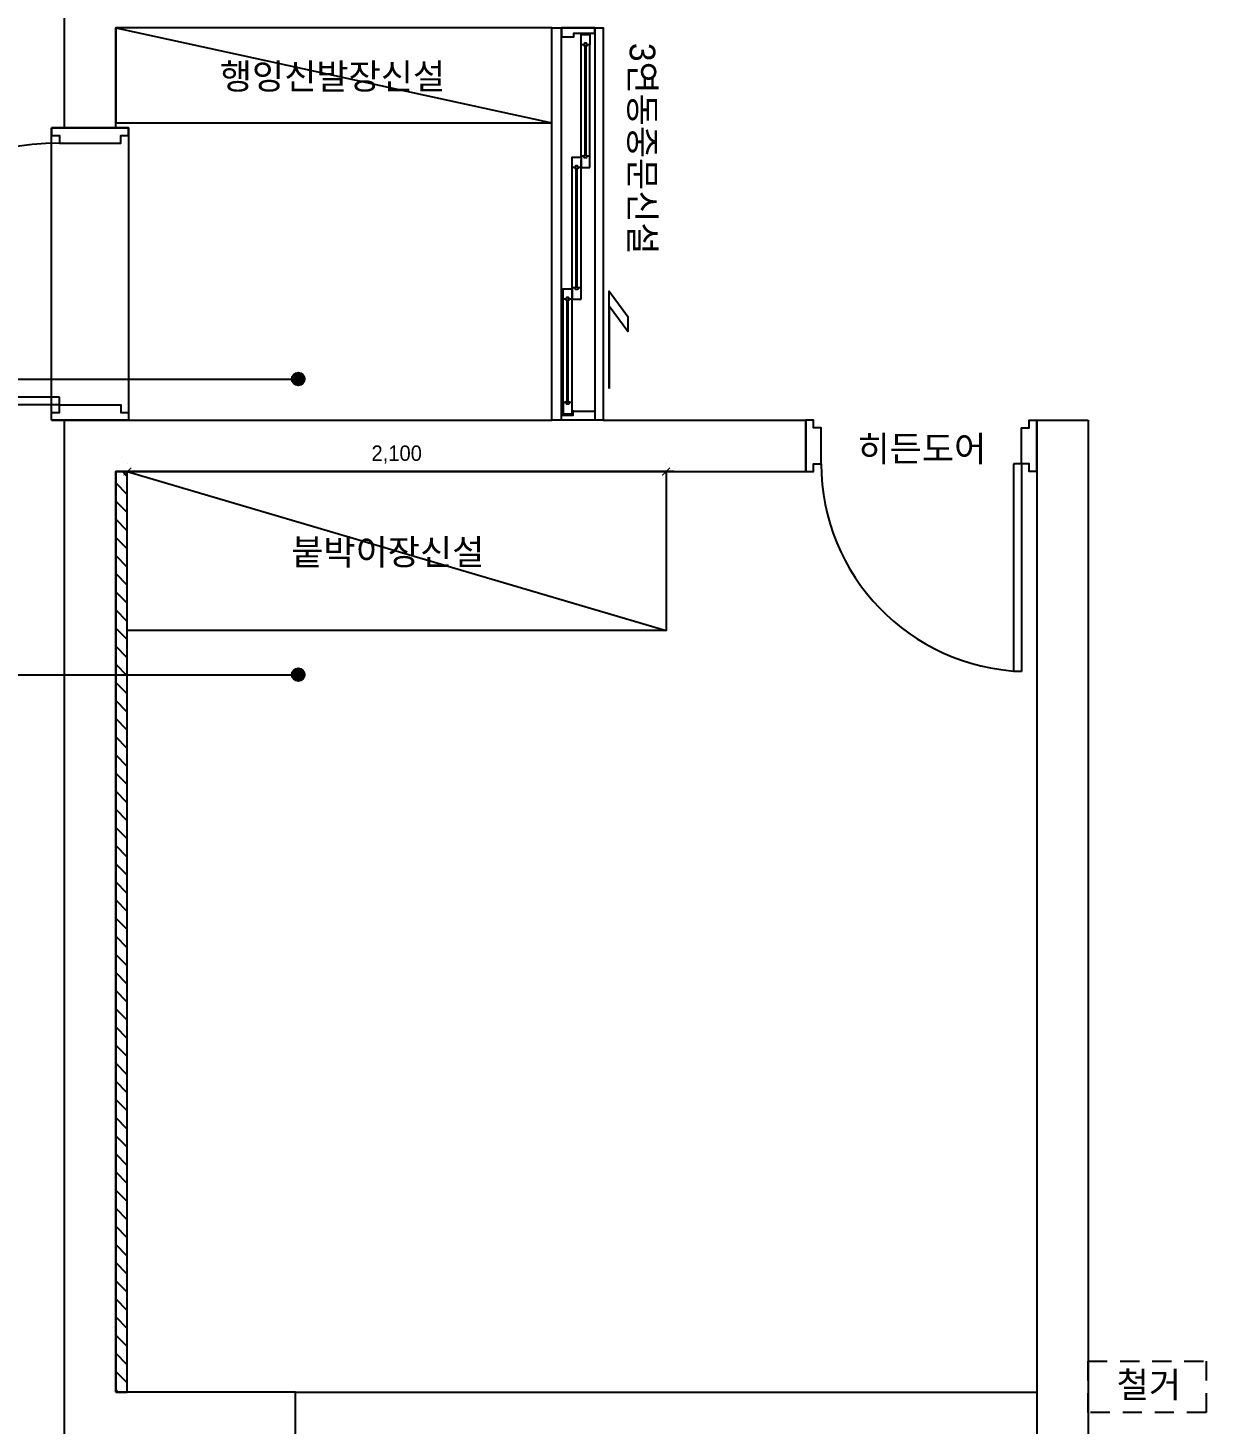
# Model space of a CAD drawing. Header units: millimetres. Extents: x 145965 to 228269, y 99354 to 115204.
# Drawn here: x 170505 to 175098, y 102644 to 108089 of the extents above; entities that cross this region are included whole.
import ezdxf

# ---------------------------------------------------------------- set-up
doc = ezdxf.new("R2010")
doc.units = ezdxf.units.MM
doc.header["$LTSCALE"] = 50
doc.linetypes.add('HID', pattern=[2.5, 1.5, -1])
for name, color, linetype in [('0-ELC TEXT', 7, 'Continuous'), ('03-TEXT', 3, 'Continuous'), ('06-FUR', 6, 'Continuous'), ('07-DIM WAL', 5, 'Continuous'), ('3.기호.계단선', 30, 'Continuous'), ('CO-DOOR', 8, 'Continuous'), ('RC-LIGHT', 7, 'Continuous'), ('도면층8', 8, 'Continuous'), ('벽1', 2, 'Continuous'), ('창호', 4, 'Continuous'), ('틀', 8, 'Continuous')]:
    doc.layers.add(name, color=color, linetype=linetype)
doc.styles.add('HY 울릉도 L', font='')
doc.styles.add('코레일둥고', font='Korail_Round_Gothic_Medium.ttf')
doc.styles.get('HY 울릉도 L').set_extended_font_data('HY울릉도L')
doc.dimstyles.new('30', dxfattribs={"dimscale": 30, "dimtxt": 2, "dimasz": 1, "dimexe": 1, "dimexo": 1, "dimgap": 1, "dimtad": 1, "dimdec": 0, "dimrnd": 0.05, "dimdsep": 46, "dimlunit": 6, "dimtxsty": 'HY 울릉도 L', "dimblk": 'ARCHTICK', "dimcen": 2.5, "dimdle": 1, "dimclrd": 133, "dimclre": 133, "dimclrt": 30, "dimadec": 0, "dimazin": 0, "dimtfac": 1, "dimtdec": 0, "dimtix": 1, "dimtmove": 2, "dimatfit": 3, "dimldrblk": 'ARCHTICK', "dimfxl": 1, "dimlwd": -1, "dimlwe": -1, "dimarcsym": 0})

# ---------------------------------------------------------------- blocks, each defined once
blk = doc.blocks.new('vidaisejh')
blk.add_lwpolyline([(151247.9, 66352.3), (151047.9, 66352.3), (151047.9, 67882.3), (151247.9, 67882.3)], close=True)
at = {"layer": '3.기호.계단선', "color": 8, "linetype": 'HID'}
blk.add_lwpolyline([(153137.9, 62682.3), (153597.9, 62682.3), (153597.9, 62482.3), (153137.9, 62482.3)], close=True, dxfattribs=at)
at = {"layer": '벽1'}
for p, q in [((149147.9, 67492.3), (149147.9, 72752.3)), ((149347.9, 67492.3), (149347.9, 67882.3)), ((149147.9, 67492.3), (149347.9, 67492.3)), ((149147.9, 66352.3), (151047.9, 66352.3)), ((149147.9, 61062.3), (149147.9, 66352.3)), ((151247.9, 66352.3), (152037.9, 66352.3)), ((152037.9, 66152.3), (152037.9, 66352.3)), ((152937.9, 66352.3), (153137.9, 66352.3)), ((152937.9, 66152.3), (152937.9, 66352.3)), ((153137.9, 66352.3), (153137.9, 60892.3)), ((149347.9, 66152.3), (152037.9, 66152.3)), ((149347.9, 62562.3), (149347.9, 66152.3)), ((152937.9, 66152.3), (152937.9, 60892.3)), ((150047.9, 62562.3), (149347.9, 62562.3)), ((150047.9, 62362.3), (150047.9, 62562.3))]:
    blk.add_line(p, q, dxfattribs=at)
at = {"layer": '창호'}
for centre, radius, start, end in [((149123.3, 66387.2), 1045.1, 89.7449, 178.6248), ((152907.9, 66182.3), 810, 180, 267.8774)]:
    blk.add_arc(centre, radius, start, end, dxfattribs=at)
at = {"layer": '틀'}
for p, q in [((149097.9, 66352.3), (149097.9, 67492.3)), ((149097.9, 67492.3), (149397.9, 67492.3)), ((149397.9, 67492.3), (149397.9, 66352.3)), ((149127.9, 66442.3), (148078.5, 66442.3)), ((149127.9, 66412.3), (149127.9, 66442.3)), ((149127.9, 66412.3), (148077.9, 66412.3)), ((149397.9, 66352.3), (149097.9, 66352.3)), ((149097.9, 66352.3), (149397.9, 66352.3)), ((152037.9, 66152.3), (152037.9, 66352.3)), ((152937.9, 66352.3), (152937.9, 66152.3)), ((152937.9, 66152.3), (152937.9, 66352.3)), ((152847.9, 66182.3), (152847.9, 65372.8)), ((152877.9, 66182.3), (152847.9, 66182.3)), ((152877.9, 66182.3), (152877.9, 65372.3)), ((152877.9, 65372.3), (152847.9, 65372.3)), ((150047.9, 62362.3), (150047.9, 62562.3))]:
    blk.add_line(p, q, dxfattribs=at)
for points in [[(149097.9, 67492.3), (149097.9, 67462.3), (149127.9, 67462.3), (149127.9, 67432.3), (149367.9, 67432.3), (149367.9, 67462.3), (149397.9, 67462.3), (149397.9, 67492.3), (149097.9, 67492.3)], [(149097.9, 66352.3), (149097.9, 66382.3), (149127.9, 66382.3), (149127.9, 66412.3), (149367.9, 66412.3), (149367.9, 66382.3), (149397.9, 66382.3), (149397.9, 66352.3), (149097.9, 66352.3)], [(152037.9, 66152.3), (152067.9, 66152.3), (152067.9, 66182.3), (152097.9, 66182.3), (152097.9, 66322.3), (152067.9, 66322.3), (152067.9, 66352.3), (152037.9, 66352.3), (152037.9, 66152.3)], [(152937.9, 66152.3), (152907.9, 66152.3), (152907.9, 66182.3), (152877.9, 66182.3), (152877.9, 66322.3), (152907.9, 66322.3), (152907.9, 66352.3), (152937.9, 66352.3), (152937.9, 66152.3)]]:
    blk.add_lwpolyline(points, dxfattribs=at)
blk = doc.blocks.new('_ArchTick')
at = {"color": 0, "linetype": 'ByBlock', "const_width": 0.15}
blk.add_lwpolyline([(-0.5, -0.5), (0.5, 0.5)], dxfattribs=at)
blk = doc.blocks.new('*D681')
at = {"layer": '07-DIM WAL', "color": 133}
for p, q in [((173022.9, 106359.4), (170862.9, 106359.4)), ((170892.9, 106389.4), (170892.9, 106389.4)), ((172992.9, 106389.4), (172992.9, 106389.4))]:
    blk.add_line(p, q, dxfattribs=at)
at = {"layer": 'Defpoints', "color": 0}
for p in [(170892.9, 106359.4), (170892.9, 106359.4), (172992.9, 106359.4)]:
    blk.add_point(p, dxfattribs=at)
at = {"layer": '07-DIM WAL', "color": 133, "xscale": 30, "yscale": 30, "zscale": 30, "rotation": 180}
blk.add_blockref('_ArchTick', (170892.9, 106359.4), dxfattribs=at)
at = {"layer": '07-DIM WAL', "color": 133, "xscale": 30, "yscale": 30, "zscale": 30}
blk.add_blockref('_ArchTick', (172992.9, 106359.4), dxfattribs=at)
at = {"layer": '07-DIM WAL', "color": 30, "insert": (171942.9, 106425.4), "char_height": 60, "attachment_point": 5, "style": 'HY 울릉도 L'}
blk.add_mtext('2,100', dxfattribs=at)

msp = doc.modelspace()

# ---------------------------------------------------------------- hatches: boundary and pattern name
at = {"layer": '03-TEXT'}
h = msp.add_hatch(color=7, dxfattribs=at)
h.dxf.hatch_style = 1
edge = h.paths.add_edge_path()
edge.add_arc((171559.1, 106720.1), 25, -180, 180, ccw=False)
h = msp.add_hatch(color=7, dxfattribs=at)
h.dxf.hatch_style = 1
edge = h.paths.add_edge_path()
edge.add_arc((171559.1, 106720.1), 25, -180, 180, ccw=False)
h = msp.add_hatch(color=7, dxfattribs=at)
h.dxf.hatch_style = 1
edge = h.paths.add_edge_path()
edge.add_arc((171559.1, 105567.1), 25, -180, 180, ccw=False)
h = msp.add_hatch(color=7, dxfattribs=at)
h.dxf.hatch_style = 1
edge = h.paths.add_edge_path()
edge.add_arc((171559.1, 105567.1), 25, -180, 180, ccw=False)
at = {"layer": '3.기호.계단선', "transparency": 33554687}
h = msp.add_hatch(dxfattribs=at)
h.set_pattern_fill('_USER', color=256, scale=50, angle=315, style=0, pattern_type=0)
h.set_pattern_definition([(315, (21500, 40207.184), (35.355339, 35.355339), [])])
h.paths.add_polyline_path([(170847.9, 102769.4), (170892.9, 102769.4), (170892.9, 106359.4), (170847.9, 106359.4)])

# ---------------------------------------------------------------- linework, layer by layer
at = {"layer": '03-TEXT', "color": 7}
for p, q in [((170309.5, 106720.1), (171559.1, 106720.1)), ((170309.5, 105567.1), (171559.1, 105567.1))]:
    msp.add_line(p, q, dxfattribs=at)
for centre in [(171559.1, 106720.1), (171559.1, 106720.1), (171559.1, 105567.1), (171559.1, 105567.1)]:
    msp.add_circle(centre, 25, dxfattribs=at)
at = {"layer": '06-FUR'}
for points in [[(170847.9, 108089.4), (170847.9, 107719.4), (172547.9, 107719.4), (172547.9, 108089.4), (170847.9, 108089.4), (172547.9, 107719.4)], [(170892.9, 106359.4), (172992.9, 106359.4), (172992.9, 105739.4), (170892.9, 105739.4), (170892.9, 106359.4), (172992.9, 105739.4)]]:
    msp.add_lwpolyline(points, dxfattribs=at)
at = {"layer": '3.기호.계단선'}
msp.add_lwpolyline([(170847.9, 102769.4), (170892.9, 102769.4), (170892.9, 106359.4), (170847.9, 106359.4), (170847.9, 102769.4)], dxfattribs=at)
at = {"layer": 'CO-DOOR', "color": 1}
msp.add_lwpolyline([(172771, 106683.1), (172771, 107062.3), (172843.3, 106963.7), (172843.3, 106905.3), (172771, 107004), (172771, 106683.1)], close=True, dxfattribs=at)
at = {"layer": 'RC-LIGHT'}
msp.add_line((171547.9, 102769.4), (174437.9, 102769.4), dxfattribs=at)
at = {"layer": '도면층8'}
for p, q in [((172585.4, 106559.4), (172585.4, 108089.4)), ((172715.4, 108089.4), (172715.4, 106559.4)), ((172661.4, 107589.1), (172661.4, 108023.4)), ((172696.4, 107589.1), (172696.4, 108023.4)), ((172626.3, 107031.3), (172626.3, 107574.9)), ((172661.4, 107075.8), (172661.4, 107574.9)), ((172591.2, 106629), (172591.2, 107072.3)), ((172626.3, 106629), (172626.3, 107031.3)), ((172633.5, 106594.5), (172631, 106594.5))]:
    msp.add_line(p, q, dxfattribs=at)
for points in [[(172596, 108089.4), (172585.4, 108089.4), (172585.4, 108054.4), (172633.4, 108054.4), (172633.4, 108069.1), (172715.4, 108069.1), (172715.4, 108089.4), (172596, 108089.4)], [(172672.1, 108023.4), (172673.7, 108020.2), (172674.9, 108019.6), (172676.6, 108018.9)], [(172676.6, 108018.9), (172676.6, 107593.6), (172681.2, 107593.6), (172681.2, 108018.9), (172676.6, 108018.9), (172681.2, 108018.9)], [(172685.7, 108023.4), (172684, 108020.2), (172682.9, 108019.6), (172681.2, 108018.9)], [(172672.1, 107589.1), (172673.7, 107592.3), (172674.9, 107592.9), (172676.6, 107593.6)], [(172685.7, 107589.1), (172684, 107592.3), (172682.9, 107592.9), (172681.2, 107593.6)], [(172637, 107544.7), (172638.7, 107541.5), (172639.8, 107540.9), (172641.5, 107540.2)], [(172641.5, 107540.2), (172641.5, 107080.2), (172646.2, 107080.2), (172646.2, 107540.2), (172641.5, 107540.2), (172646.2, 107540.2)], [(172650.6, 107544.7), (172649, 107541.5), (172647.8, 107540.9), (172646.2, 107540.2)], [(172637, 107075.8), (172638.7, 107079), (172639.8, 107079.6), (172641.5, 107080.2)], [(172650.6, 107075.8), (172649, 107079), (172647.8, 107079.6), (172646.2, 107080.2)], [(172602, 107031.3), (172603.6, 107028.1), (172604.7, 107027.5), (172606.4, 107026.9)], [(172606.4, 107026.9), (172606.4, 106624.9), (172611.1, 106624.9), (172611.1, 107026.9), (172606.4, 107026.9), (172611.1, 107026.9)], [(172615.5, 107031.3), (172613.9, 107028.1), (172612.7, 107027.5), (172611.1, 107026.9)], [(172602, 106629), (172603.6, 106632.2), (172604.7, 106632.8), (172606.4, 106633.5)], [(172615.5, 106629), (172613.9, 106632.2), (172612.7, 106632.8), (172611.1, 106633.5)], [(172710.4, 106559.4), (172585.4, 106559.4), (172585.4, 106579.8), (172631, 106579.8), (172631, 106594.5), (172715.4, 106594.5), (172715.4, 106559.4), (172710.4, 106559.4)]]:
    msp.add_lwpolyline(points, dxfattribs=at)
for points in [[(172673, 108023.4), (172661.4, 108023.4), (172661.4, 108064.3), (172696.4, 108064.3), (172696.4, 108023.4), (172684.7, 108023.4), (172682.7, 108029.9), (172675.1, 108029.9)], [(172638, 107544.7), (172626.3, 107544.7), (172626.3, 107585.6), (172661.4, 107585.6), (172661.4, 107544.7), (172649.7, 107544.7), (172647.6, 107551.2), (172640, 107551.2)], [(172696.4, 107544.7), (172696.4, 107589.1), (172684.7, 107589.1), (172682.7, 107582.6), (172675.1, 107582.6), (172673, 107589.1), (172661.4, 107589.1), (172661.4, 107544.7)], [(172602.9, 107031.3), (172591.2, 107031.3), (172591.2, 107072.3), (172626.3, 107072.3), (172626.3, 107031.3), (172614.6, 107031.3), (172612.5, 107037.8), (172605, 107037.8)], [(172661.4, 107031.3), (172661.4, 107075.8), (172649.7, 107075.8), (172647.6, 107069.3), (172640, 107069.3), (172638, 107075.8), (172626.3, 107075.8), (172626.3, 107031.3)], [(172626.3, 106584.6), (172626.3, 106629), (172614.6, 106629), (172612.5, 106622.5), (172605, 106622.5), (172602.9, 106629), (172591.2, 106629), (172591.2, 106584.6)]]:
    msp.add_lwpolyline(points, close=True, dxfattribs=at)

# ---------------------------------------------------------------- block references
msp.add_blockref('vidaisejh', (21500, 40207.2))

# ---------------------------------------------------------------- texts
at = {"layer": '0-ELC TEXT', "style": '코레일둥고'}
msp.add_text('3연동중문신설', height=100, rotation=270, dxfattribs=at).set_placement((172851.1, 108031.1))
for s, p in [('행잉신발장신설', (171253.4, 107850.6)), ('히든도어', (173739.2, 106398.7)), ('붙박이장신설', (171531.6, 105995.6))]:
    msp.add_text(s, height=100, dxfattribs=at).set_placement(p)
at = {"layer": '0-ELC TEXT', "color": 10, "style": '코레일둥고'}
msp.add_text('철거', height=100, dxfattribs=at).set_placement((174749.7, 102748))

# ---------------------------------------------------------------- dimensions: what is measured, and where the dimension line sits
at = {"layer": '07-DIM WAL'}
dim = msp.add_linear_dim(base=(170892.9, 106359.4), p1=(172992.9, 106359.4), p2=(170892.9, 106359.4), dimstyle='30', dxfattribs=at)
dim.commit()
dim.dimension.update_dxf_attribs({"geometry": '*D681', "text_midpoint": (171942.9, 106425.4)})

doc.saveas('drawing.dxf')
